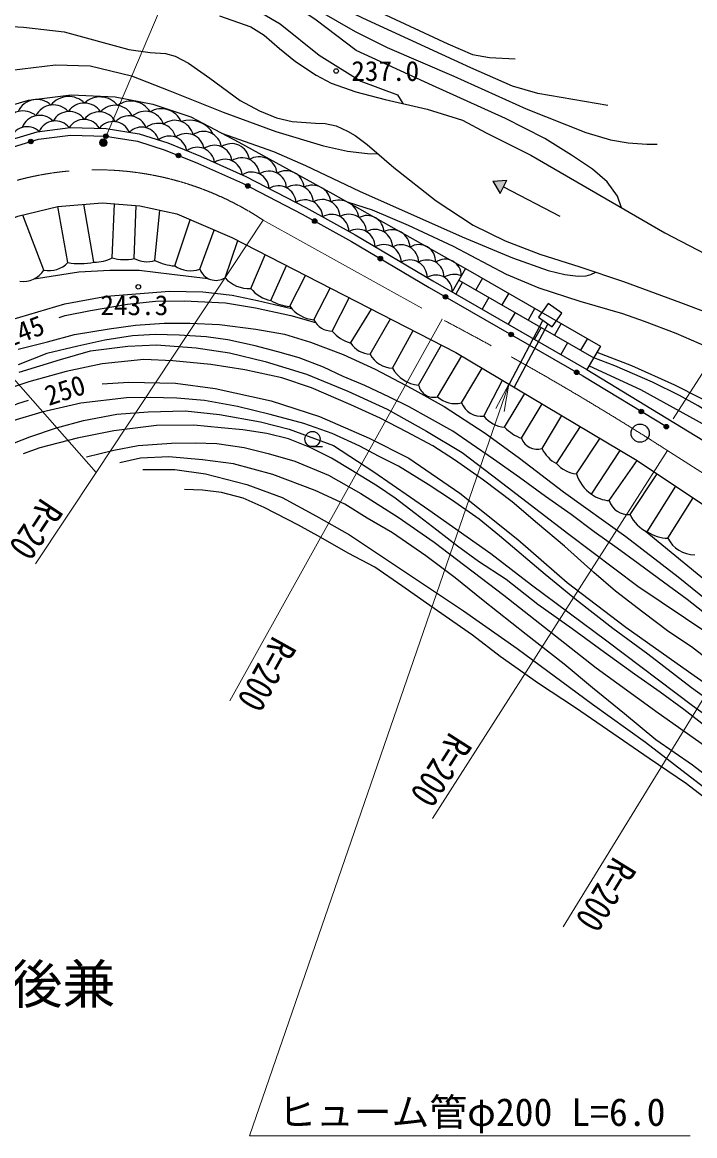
# Model space of a CAD drawing. Units: millimetres, scale not verified. Extents: x 40000 to 680000, y 20000 to 380000.
# Drawn here: x 128479 to 172957, y 246496 to 320094 of the extents above; entities that cross this region are included whole.
import ezdxf
from ezdxf.enums import TextEntityAlignment as Align

# ---------------------------------------------------------------- set-up
doc = ezdxf.new("R2010")
doc.units = ezdxf.units.MM
doc.header["$LTSCALE"] = 1000
doc.linetypes.add('CHAIN', pattern=[18.5, 12, -1.5, 3.5, -1.5])
doc.linetypes.add('DASHED', pattern=[7.5, 6, -1.5])
for name, color, linetype, lineweight in [('M-BGD', 7, 'Continuous', 25), ('M-BMK', 2, 'CHAIN', 13), ('M-BMK-SRVR', 3, 'Continuous', 25), ('M-STR-HTXT', 7, 'Continuous', 13)]:
    doc.layers.add(name, color=color, linetype=linetype, lineweight=lineweight)
doc.layers.add('M-BMK-HTXT', color=7, linetype='Continuous')
doc.styles.add('ＭＳ ゴシック', font='')
doc.styles.get('ＭＳ ゴシック').set_extended_font_data('MS Gothic')

# ---------------------------------------------------------------- blocks, each defined once
blk = doc.blocks.new('open_arrow')
at = {"color": 0, "linetype": 'Continuous', "lineweight": -2}
blk.add_lwpolyline([(7.5, 1.25), (0, 0), (7.5, -1.25)], dxfattribs=at)

msp = doc.modelspace()

# ---------------------------------------------------------------- hatches: boundary and pattern name
at = {"layer": 'M-BGD'}
for points in [[(128905, 312165, -0.41421), (129006, 312352, -0.41421), (129192, 312252, -1)], [(133859, 312589, -0.41421), (134030, 312714, -0.41421), (134155, 312543, -1)], [(138680, 311345, -0.41421), (138875, 311427, -0.41421), (138957, 311231, -1)], [(143262, 309346, -0.41421), (143464, 309410, -0.41421), (143528, 309208, -1)], [(160539, 309665), (159599, 309592), (160077, 308778)], [(147691, 307027, -0.41421), (147895, 307085, -0.41421), (147953, 306881, -1)], [(152033, 304549, -0.41421), (152239, 304602, -0.41421), (152292, 304397, -1)], [(156347, 302020, -0.41421), (156551, 302075, -0.41421), (156607, 301870, -1)], [(160681, 299527, -0.41421), (160885, 299582, -0.41421), (160941, 299377, -1)], [(165015, 297033, -0.41421), (165219, 297089, -0.41421), (165275, 296884, -1)], [(169295, 294449, -0.41421), (169501, 294499, -0.41421), (169551, 294293, -1)], [(170950, 293442, -0.41421), (171156, 293493, -0.41421), (171207, 293287, -1)]]:
    msp.add_hatch(color=256, dxfattribs=at).paths.add_polyline_path(points)
at = {"layer": 'M-STR-HTXT'}
msp.add_hatch(color=256, dxfattribs=at).paths.add_polyline_path([(134081, 312230, -1), (133616, 312047, -1)])

# ---------------------------------------------------------------- linework, layer by layer
at = {"layer": 'M-BGD'}
for p, q in [((159599, 309592), (160539, 309665)), ((159599, 309592), (160077, 308778)), ((160077, 308778), (160539, 309665)), ((160308, 309221), (164031, 307278)), ((131489, 304218), (130823, 307912)), ((133224, 304241), (132562, 308061)), ((134434, 304532), (134591, 308095)), ((135878, 304487), (136024, 307977)), ((137257, 304353), (137584, 307671)), ((129909, 303714), (128511, 307349)), ((138566, 303984), (139590, 307046)), ((140224, 303769), (141182, 306360)), ((141892, 303210), (142728, 305663)), ((143593, 302505), (144546, 304732)), ((144926, 301698), (145946, 304015)), ((146169, 301318), (147217, 303364)), ((157805, 303823), (156912, 302271)), ((157805, 303823), (166720, 298694)), ((147772, 300422), (148850, 302527)), ((157606, 302905), (157159, 302129)), ((157359, 303047), (166274, 297918)), ((158919, 303182), (158472, 302406)), ((148980, 299684), (150107, 301884)), ((159339, 301908), (158893, 301132)), ((160652, 302185), (160206, 301409)), ((150200, 298878), (151579, 301130)), ((162386, 301187), (161940, 300412)), ((151488, 298149), (152832, 300488)), ((161073, 300910), (160627, 300135)), ((152958, 297240), (154324, 299724)), ((162806, 299913), (162360, 299137)), ((164119, 300190), (163673, 299414)), ((164540, 298916), (164094, 298140)), ((165853, 299193), (165407, 298417)), ((154693, 296110), (156199, 298763)), ((166720, 298694), (165827, 297143)), ((155947, 295337), (157554, 298036)), ((157525, 294946), (158891, 297240)), ((159002, 294062), (160236, 296439)), ((160381, 293322), (161713, 295560)), ((161500, 292595), (162859, 294878)), ((162855, 291911), (164160, 294103)), ((163810, 290922), (165395, 293368)), ((165131, 290245), (166695, 292594)), ((147675, 292044), (148342, 292044)), ((166131, 288901), (168031, 291799)), ((167302, 288476), (169152, 291123)), ((168682, 287556), (170471, 290246)), ((169820, 286407), (171706, 289425)), ((171187, 285994), (172862, 288656))]:
    msp.add_line(p, q, dxfattribs=at)
at = {"layer": 'M-BGD', "linetype": 'DASHED'}
for p, q in [((162916, 300401), (160673, 296179)), ((163247, 300171), (161017, 295975))]:
    msp.add_line(p, q, dxfattribs=at)
at = {"layer": 'M-BGD'}
for points in [[(133091, 326372), (134446, 325874), (135586, 325261), (136732, 324485), (138055, 323292), (138985, 322678), (141218, 321801), (143229, 321180), (144368, 320681), (145535, 319987), (148121, 317915), (150879, 316195), (153305, 315299), (153657, 314720)], [(168120, 307822), (167842, 308603), (167172, 309537), (166204, 310389), (164816, 311310), (163034, 312422), (160446, 313737), (155614, 315907), (150563, 318221), (147909, 320227), (146411, 321255), (145211, 321886), (142469, 322898), (140019, 324052), (138548, 325000), (136152, 326768)], [(138812, 326417), (145907, 322377), (148113, 320841), (150487, 319478), (152618, 318433), (157026, 316521), (161817, 314376), (165745, 312809), (167392, 312328), (168551, 312118), (169799, 312030), (170463, 312030)], [(167207, 314601), (162579, 315379), (160896, 315868), (158141, 317078), (151013, 320370), (149164, 321241), (148184, 321886), (147206, 322681), (144851, 324925), (143875, 325932)], [(147243, 324377), (148391, 323107), (149409, 322293), (151277, 321165), (156616, 318673), (158259, 317966), (159390, 317762), (161069, 317681)], [(141523, 320516), (143598, 319798), (144475, 319234), (145486, 318352), (146559, 317497), (147927, 316593), (148901, 316068), (150531, 315498), (152481, 314986), (155260, 314356), (157601, 313629), (159155, 312791), (162111, 311305), (170973, 306169), (173657, 304799)], [(125475, 319938), (128560, 319761), (131260, 319469), (135538, 318285), (136940, 318096), (137960, 318039), (138600, 317862), (139479, 317399), (140896, 316404), (142902, 314933), (144178, 314232), (145291, 313784), (146336, 313528), (147881, 313425), (148509, 313394), (149250, 313246), (149998, 312898), (150494, 312612), (151295, 312022), (153063, 310498), (155847, 308302), (158293, 306685), (160427, 305645), (162708, 304755), (165352, 303933), (168238, 302955), (172005, 301581), (173712, 300924)], [(115954, 307038), (116972, 309285), (117723, 310327), (118686, 311670), (119984, 313128), (121407, 314445), (123057, 315473), (125008, 316215), (127761, 316923), (130680, 317284), (132965, 317224), (135697, 316543), (138235, 315554), (141770, 314151), (145250, 312882), (148396, 311931), (149994, 311569), (151320, 311419), (152032, 311387)], [(86795, 277630), (97445, 291966), (100686, 294813), (106676, 299515), (114633, 305976), (119890, 310202), (123872, 313217), (126562, 314268), (128901, 314950), (131708, 315300), (134619, 315163), (137121, 314685), (139629, 313841), (142806, 312160), (149012, 308762), (157805, 303823)], [(88552, 276099), (92193, 280995), (97647, 289044), (99524, 291156), (104192, 295092), (120916, 308460), (124936, 311218), (126870, 312076), (129460, 312854), (131651, 313138), (134022, 313070), (136217, 312725), (138111, 312119), (140262, 311235), (143262, 309908), (147238, 307852), (150501, 306033), (155644, 303001), (165809, 297153), (175921, 291006), (186557, 284375), (191332, 281061), (196897, 276997), (205034, 270542)], [(88930, 275770), (92601, 280706), (98042, 288736), (99874, 290797), (104509, 294706), (121214, 308058), (125181, 310780), (127044, 311606), (129564, 312363), (131676, 312637), (133975, 312571), (136101, 312237), (137940, 311649), (140066, 310775), (143046, 309457), (147002, 307411), (150252, 305599), (155392, 302569), (165554, 296723), (171078, 293365)], [(141667, 312763), (145093, 311555), (147205, 310628), (150777, 308921), (157570, 305911), (160893, 304513), (163269, 303678), (164366, 303417), (165236, 303303), (165784, 303327), (166093, 303412), (166422, 303570)], [(91890, 273190), (98526, 281479), (102678, 287424), (106648, 291781), (111587, 295880), (116875, 299997), (122288, 303954), (125969, 306306), (128181, 307268), (130823, 307912), (133757, 308164), (136255, 307958), (138701, 307429), (142349, 305857), (157152, 298275), (169036, 291200), (178451, 284939), (186352, 279526), (193181, 274818), (202642, 267526)], [(150024, 308194), (151621, 307696), (154003, 306691), (156970, 305284), (160491, 303448), (162647, 302545), (165361, 301659), (168181, 300850), (169601, 300343), (171704, 299548), (173734, 298656), (177840, 296458), (183501, 292911), (187311, 290231), (190819, 287770), (197094, 283595), (200638, 281451), (201885, 280685), (203011, 279809), (204035, 278895), (205133, 277811), (208082, 274385)], [(129257, 303134), (132220, 303597), (134271, 303699), (136214, 303699), (138362, 303447), (140775, 303157)], [(94690, 270750), (96501, 273576), (99094, 277157), (100237, 278529), (101612, 280516), (103727, 282727), (105740, 284967), (107429, 286497), (109536, 288616), (112050, 290862), (114606, 292984), (116852, 294637), (120562, 297130), (123065, 298508), (124696, 299292), (126142, 299898), (127729, 300436), (131297, 301480), (134045, 301992), (138226, 302322), (140413, 302271), (142355, 302055), (144034, 301698), (146292, 301172)], [(130929, 300571), (131321, 300721), (132982, 301037), (135440, 301471), (137287, 301660), (139198, 301688), (141918, 301546), (143906, 301225), (146236, 300721), (147878, 300248)], [(128209, 298479), (130155, 298981), (131935, 299452), (134225, 299825), (135963, 300079), (137872, 300199), (139568, 300206), (141531, 300121), (143921, 299810), (145814, 299486), (147539, 298951), (149693, 298128), (151821, 297163), (154250, 295882), (156384, 294706), (159102, 292931), (161376, 291290), (164270, 289059), (168389, 286102), (171868, 283447), (174171, 281566)], [(174530, 280316), (172459, 281937), (170559, 283328), (169214, 284322), (167822, 285344), (166315, 286419), (164783, 287568), (163092, 288742), (161371, 289999), (159638, 291210), (158166, 292240), (156963, 293060), (155420, 293933), (154064, 294667), (152759, 295319), (151129, 296094), (149707, 296670), (148410, 297287), (146784, 297908), (145381, 298318), (143886, 298714), (142080, 299101), (140641, 299312), (138858, 299420), (137273, 299447), (135774, 299375), (133941, 299091), (132164, 298687), (130102, 298209), (128217, 297444)], [(128271, 296971), (131000, 297811), (133002, 298375), (135455, 298675), (137353, 298778), (139988, 298583), (142189, 298237), (144536, 297674), (147277, 296833), (150004, 295706), (152621, 294530), (155221, 293058), (157581, 291654), (159606, 290113), (164637, 286267), (169198, 282824), (173884, 279669)], [(166485, 298286), (168772, 297404), (171610, 296136), (175055, 294387), (178989, 292126), (181572, 290590), (189252, 285455), (193327, 282719), (196751, 280366), (205732, 273984), (207012, 273035)], [(174313, 277594), (172746, 278815), (171239, 279793), (169534, 281106), (167705, 282486), (166276, 283721), (164332, 285458), (162557, 286968), (160878, 288394), (158976, 289822), (157066, 291179), (155637, 292090), (153900, 293033), (152162, 293930), (150214, 294807), (147602, 295934), (145642, 296591), (143203, 297120), (140960, 297476), (138437, 297706), (136515, 297810), (133763, 297522), (131381, 297004), (128916, 296324), (127006, 295680)], [(165965, 297381), (169376, 295819), (174761, 292846), (176292, 291795), (179627, 289684), (183339, 287176), (186954, 284783), (191462, 281817), (196086, 278704), (203101, 273952), (204422, 272864), (205898, 271630)], [(206545, 272446), (200939, 276432), (197416, 278889), (193848, 281224), (190186, 283673), (187528, 285377), (184353, 287395), (181699, 289128), (179366, 290665), (176481, 292635), (174979, 293623), (173175, 294744), (171938, 295433), (170159, 296303), (167672, 297392), (166274, 297918)], [(133767, 296201), (135527, 296306), (138614, 296233), (141230, 295883), (144952, 295073), (148139, 294041), (151423, 292603), (154039, 291277), (157413, 288973), (161266, 285913), (164512, 283074), (168402, 280105), (172160, 277435), (177824, 273449), (182633, 269895), (188556, 265835), (192740, 263022), (194448, 261661), (196622, 259936)], [(174646, 274732), (172751, 276095), (169848, 278316), (167538, 280013), (165143, 281901), (163063, 283587), (160033, 286142), (158693, 287251), (156865, 288524), (155328, 289551), (153362, 290743), (152033, 291424), (150797, 292071), (148968, 292916), (147108, 293574), (144878, 294175), (142725, 294696), (140542, 295100), (138694, 295250), (136935, 295285), (135376, 295273), (132358, 294915), (129770, 294314), (127850, 293747)], [(99094, 266912), (101874, 270612), (103900, 272657), (105761, 274738), (108673, 277836), (112398, 281819), (114185, 283937), (116692, 286979), (118610, 289009), (120029, 290225), (121613, 291293), (123640, 292545), (125983, 293930), (128176, 294906), (128891, 295123)], [(127342, 292060), (128971, 292695), (130750, 293284), (132541, 293780), (134729, 294186), (136796, 294347), (139246, 294405), (141522, 294163), (144228, 293677), (146134, 293192), (149071, 292117), (151741, 290372), (155372, 287864), (159477, 284985), (162157, 282918), (167152, 279218), (172817, 274930), (179396, 270167)], [(174015, 273289), (172228, 274678), (170677, 275823), (168970, 277009), (166978, 278437), (164844, 279999), (162571, 281614), (160478, 283251), (158662, 284444), (157271, 285458), (155890, 286521), (154470, 287616), (153153, 288628), (151971, 289433), (150214, 290510), (148923, 291271), (147519, 291987), (146086, 292558), (144654, 292920), (143077, 293144), (141637, 293296), (139834, 293469), (137368, 293446), (134545, 293087), (132114, 292613), (129649, 291965), (128539, 291572)], [(132738, 291364), (134531, 291803), (136153, 292116), (138351, 292266), (139913, 292301), (141359, 292243), (143164, 291988), (144752, 291594), (146510, 291085), (148731, 290149), (150865, 288943), (153341, 287393), (155727, 285737), (160322, 282219), (166447, 277415), (170544, 274441), (176080, 270539), (179456, 268163), (182558, 265734), (185241, 263240), (187568, 260667), (190510, 257464), (192698, 254988)], [(175291, 269074), (172808, 270986), (170374, 272675), (168307, 274391), (166198, 276091), (164323, 277675), (161803, 279624), (158958, 281864), (157106, 283366), (155169, 284823), (152968, 286349), (151302, 287327), (149806, 288240), (147849, 289136), (145050, 290209), (142452, 290908), (140390, 291164), (138165, 291362), (136290, 291292), (134939, 290977)], [(136453, 290535), (138562, 290535), (140588, 290256), (143326, 289534), (145667, 288672), (147930, 287458), (150132, 286212), (153898, 283705), (157652, 281188), (161208, 278692), (166184, 275011), (169705, 272515), (173540, 269554), (177632, 266441), (179673, 264621), (181933, 262234), (184847, 259109), (186863, 256594)], [(173764, 268712), (172413, 269748), (169952, 271429), (167190, 273330), (165081, 274774), (162620, 276397), (160092, 278167), (158247, 279579), (155439, 281547), (153574, 282854), (151792, 284077), (150044, 285008), (148237, 286047), (146757, 286850), (144483, 288028), (143097, 288645), (141653, 289006), (140406, 289169), (139206, 289216)], [(169675, 286479), (175073, 282053), (178375, 279102), (182097, 275984), (185226, 273557), (189233, 271041), (192792, 268467), (195109, 266635), (197412, 264952), (198644, 263934), (199296, 263307)]]:
    msp.add_lwpolyline(points, dxfattribs=at)
msp.add_lwpolyline([(162629, 300600), (163533, 299972), (164160, 300876), (163257, 301503)], close=True, dxfattribs=at)
for centre, radius in [((149240, 316873), 150), ((129049, 312209), 150), ((134007, 312566), 150), ((138818, 311288), 150), ((143395, 309277), 150), ((147822, 306954), 150), ((152163, 304473), 150), ((136154, 302602), 150), ((156477, 301945), 150), ((160811, 299452), 150), ((165145, 296959), 150), ((169423, 294371), 150), ((147675, 292544), 500), ((171078, 293365), 150)]:
    msp.add_circle(centre, radius, dxfattribs=at)
for centre, radius, start, end in [((131549, 313683), 1500, 45.5502, 141.24087), ((133622, 313662), 1495, 38.5419, 133.14571), ((129446, 313634), 1359, 46.59113, 155.79663), ((130547, 313325), 1307, 41.60796, 153.14292), ((132585, 313469), 1284, 33.07293, 145.67181), ((134620, 313333), 1273, 25.71526, 138.87494), ((135671, 313395), 1487, 31.57816, 126.28244), ((137680, 312928), 1450, 24.9458, 120.79471), ((128538, 312962), 1274, 48.51833, 161.62957), ((129632, 312710), 1232, 44.12907, 159.32131), ((130665, 312417), 1160, 37.86438, 156.89401), ((131590, 312963), 1232, 35.44304, 150.6105), ((132567, 312518), 1160, 29.13697, 148.2082), ((133570, 312964), 1209, 27.49649, 143.85238), ((134495, 312374), 1158, 23.08976, 142.25714), ((135533, 312688), 1219, 21.01703, 136.84966), ((136621, 312942), 1272, 18.97324, 132.15618), ((138577, 312383), 1230, 12.46965, 127.7653), ((139549, 311851), 1777, 28.13748, 108.14337), ((128800, 312031), 1159, 46.51747, 165.63208), ((136376, 312008), 1156, 15.54496, 134.83273), ((137454, 312205), 1208, 13.96713, 130.38555), ((140476, 311690), 1186, 8.47439, 126.06726), ((138214, 311413), 1159, 9.61946, 128.71932), ((139336, 311555), 1179, 9.04059, 127.01202), ((142320, 310878), 1193, 6.9441, 124.17591), ((140046, 310673), 1160, 7.36471, 126.40312), ((141185, 310795), 1167, 7.17566, 125.84435), ((141873, 309879), 1160, 6.62132, 125.65094), ((142996, 309950), 1186, 5.8219, 123.41854), ((144143, 310017), 1190, 5.06759, 122.4417), ((143651, 309036), 1160, 3.5789, 122.62911), ((144798, 309086), 1164, 3.469, 122.28767), ((145928, 309092), 1192, 4.77632, 120.18726), ((145427, 308126), 1160, 3.1379, 122.16752), ((146568, 308157), 1170, 2.84435, 121.32881), ((147671, 308097), 1227, 6.35982, 116.91897), ((148329, 307211), 1166, 1.83455, 120.54779), ((147183, 307195), 1160, 1.99998, 121.04081), ((149415, 306980), 1358, 8.41419, 112.68988), ((148930, 306235), 1160, 1.34717, 120.37679), ((150072, 306231), 1170, 1.07455, 119.59199), ((151295, 306219), 1100, 1.12586, 119.22301), ((150658, 305250), 1160, 0.28713, 119.32193), ((151807, 305237), 1163, 0.20554, 119.07791), ((152948, 305204), 1174, 1.0447, 118.07608), ((152381, 304241), 1160, 359.96411, 118.99373), ((153533, 304226), 1160, 359.96411, 118.99373), ((154713, 304286), 1110, 356.99418, 122.18927), ((130252, 305366), 1688, 258.26609, 317.13433), ((132303, 308354), 4215, 258.86558, 282.61209), ((133272, 306701), 2461, 268.88559, 298.19015), ((135230, 306904), 2502, 251.44625, 285.00339), ((136719, 305981), 1715, 240.60971, 288.26508), ((138859, 307530), 3558, 243.23702, 265.27652), ((139621, 305616), 1943, 237.14039, 288.10318), ((154104, 303226), 1160, 359.96411, 118.99373), ((155260, 303265), 1115, 358.86692, 120.54826), ((156447, 303353), 1075, 358.8394, 125.51957), ((128546, 304590), 1620, 261.58879, 327.27688), ((141287, 304172), 1136, 200.76029, 302.15725), ((155834, 302309), 1079, 357.97719, 121.91842), ((157035, 302152), 1275, 67.5569, 121.20504), ((143429, 304516), 2017, 220.3472, 274.64853), ((145320, 303855), 2192, 217.99098, 259.65207), ((146328, 304059), 2746, 239.2953, 266.66109), ((148030, 302765), 2357, 217.86348, 263.72199), ((148979, 301039), 1356, 207.10127, 270.0659), ((150942, 301328), 2559, 219.97457, 253.15933), ((151589, 299829), 1683, 214.40522, 266.57147), ((153012, 298970), 1731, 208.30746, 268.22132), ((154893, 298315), 2214, 209.05314, 264.79666), ((155696, 296333), 1028, 192.53962, 284.14756), ((157101, 296613), 1720, 227.87048, 284.26231), ((158840, 295468), 1415, 201.65383, 276.57263), ((160555, 295302), 1988, 218.60273, 264.96172), ((162523, 295395), 2981, 224.05602, 249.92359), ((162551, 292992), 1124, 200.69112, 285.71249), ((164830, 292863), 2192, 205.75678, 242.27927), ((165354, 292308), 2074, 221.89121, 263.81355), ((167620, 291053), 2617, 197.97489, 235.3136), ((167482, 290801), 2332, 234.57297, 265.56993), ((168558, 288865), 1314, 197.20403, 275.44802), ((170738, 288453), 2242, 203.57195, 245.83858), ((171236, 288625), 2632, 237.43616, 268.9169), ((172931, 286841), 1940, 205.89981, 270.75761)]:
    msp.add_arc(centre, radius, start, end, dxfattribs=at)
at = {"layer": 'M-BMK'}
for p, q in [((144416, 307011), (156245, 300462)), ((171102, 291820), (180051, 286102))]:
    msp.add_line(p, q, dxfattribs=at)
for centre, radius, start, end in [((133363, 290343), 20000, 56.44989, 131.40208), ((63206, 123420), 200000, 57.35178, 62.27711)]:
    msp.add_arc(centre, radius, start, end, dxfattribs=at)
at = {"layer": 'M-BMK-SRVR'}
msp.add_circle((169345, 292933), 600, dxfattribs=at)
at = {"layer": 'M-STR-HTXT'}
for p, q in [((133849, 312139), (141886, 331102)), ((171526, 293881), (186985, 318048)), ((142204, 275253), (156245, 300462)), ((155603, 267466), (171146, 291792)), ((129350, 284291), (133363, 290343)), ((164259, 260306), (180079, 286085))]:
    msp.add_line(p, q, dxfattribs=at)
for points in [[(120136, 305345), (133363, 290343), (144416, 307011)], [(160668, 296170), (143504, 246496), (172654, 246496)]]:
    msp.add_lwpolyline(points, dxfattribs=at)
msp.add_circle((133849, 312139), 250, dxfattribs=at)
msp.add_arc((65116, 126547), 226336, 57.52817, 62.17119, dxfattribs=at)

# ---------------------------------------------------------------- block references
at = {"layer": 'M-STR-HTXT', "xscale": 240, "yscale": 240, "rotation": 250.9}
msp.add_blockref('open_arrow', (160668, 296170), dxfattribs=at)

# ---------------------------------------------------------------- texts
at = {"layer": 'M-BGD', "style": 'ＭＳ ゴシック'}
msp.add_text('237.0', height=1320, dxfattribs=at).set_placement((150240, 316873), align=Align.MIDDLE_LEFT)
msp.add_text('243.3', height=1320, dxfattribs=at).set_placement((135893, 302054), align=Align.TOP_CENTER)
for s, rotation, p in [('245', 20.966, (128595, 299677)), ('250', 18.177, (131303, 295778))]:
    msp.add_text(s, height=1320, rotation=rotation, dxfattribs=at).set_placement(p, align=Align.MIDDLE_CENTER)
at = {"layer": 'M-BMK-HTXT', "style": 'ＭＳ ゴシック'}
msp.add_text('丹後兼', height=2566, dxfattribs=at).set_placement((129388, 256519), align=Align.MIDDLE_CENTER)
at = {"layer": 'M-STR-HTXT', "style": 'ＭＳ ゴシック', "width": 0.8}
for s, rotation, p in [('R=20', 236.45, (129053, 284388)), ('R=200', 237.424, (155621, 268052))]:
    msp.add_text(s, height=1833, rotation=rotation, dxfattribs=at).set_placement(p, align=Align.TOP_RIGHT)
for rotation, p in [(240.882, (142168, 275512)), (238.463, (164531, 261050))]:
    msp.add_text('R=200', height=1833, rotation=rotation, dxfattribs=at).set_placement(p, align=Align.BOTTOM_RIGHT)
at = {"layer": 'M-STR-HTXT', "style": 'ＭＳ ゴシック'}
msp.add_text('ヒューム管φ200 L=6.0', height=1833, dxfattribs=at).set_placement((145404, 246596), align=Align.BOTTOM_LEFT)

doc.saveas('drawing.dxf')
